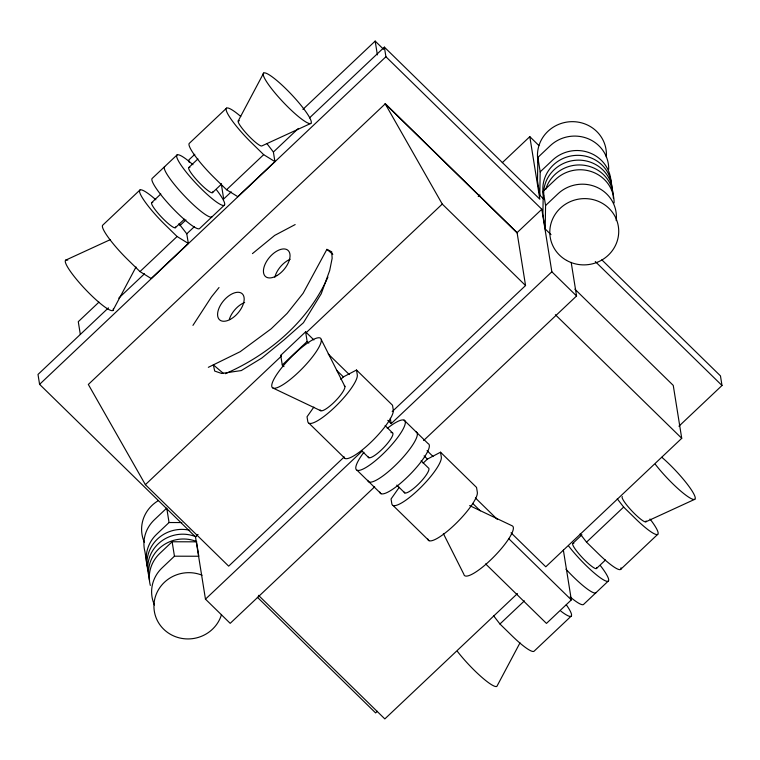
<?xml version="1.0" encoding="UTF-8"?>
<svg xmlns="http://www.w3.org/2000/svg" width="760" height="760" viewBox="0 0 760 760"><rect width="100%" height="100%" fill="white"/><g stroke="black" fill="none" stroke-linecap="round" stroke-linejoin="round"><path stroke-width="1.14" d="M608.712 169.29A34.504 33.108 -9.1 0 0 587.917 138.633A34.504 33.108 -9.1 0 0 550.24 145.739L537.871 157.434L537.5 180.861L539.809 195.291L543.951 199.348M539.809 195.291L540.179 171.864L537.871 157.434M614.108 202.968A34.504 33.108 -9.1 0 0 593.313 172.302A34.504 33.108 -9.1 0 0 555.636 179.407L543.267 191.102L542.896 214.538L545.205 228.969L551 234.631M545.205 228.969L545.575 205.532L543.267 191.102M112.907 310.479L136.03 266.959M238.345 120.726L263.663 73.064M519.992 642.856L496.878 686.365A34.504 5.643 46.6 0 1 457.406 651.396M223.497 373.483L213.351 364.857L214.681 371.06L221.644 373.454L241.3 370.566L261.763 358.074L284.098 339.824L303.44 322.724L321.224 293.769L329.688 270.503L332.148 258.295L331.731 251.807L326.904 249.356L303.098 293.312L287.099 313.424L271.187 328.795L240.207 351.68L208.335 367.327M327.93 277.096C308.227 321.328 269.173 354.569 225.378 373.692M192.945 325.385L211.47 296.885L219.013 287.527M313.861 407.084L307.03 416.793L307.809 421.601A34.504 7.942 -45.6 0 0 334.087 407.835A34.504 7.942 -45.6 0 0 357.285 374.832L356.516 370.025L343.377 376.903L340.812 379.325M399.237 487.331L391.058 498.978L391.827 503.794A34.504 7.942 -45.6 0 0 418.104 490.029A34.504 7.942 -45.6 0 0 441.303 457.026L440.534 452.209L427.395 459.097L423.13 463.125M139.964 189.981L102.847 225.055A34.504 5.643 46.6 0 0 127.975 259.844L139.982 271.586L151.211 278.521L188.328 243.447L186.78 233.823L178.98 223.706M177.07 154.907L152.332 178.286A34.504 5.643 46.6 0 0 171.19 206.673A34.504 5.643 46.6 0 0 199.509 228.636L224.248 205.248M226.556 108.138L189.449 143.213A34.504 5.643 46.6 0 0 214.567 178.001L226.575 189.743L237.804 196.678L274.92 161.605L273.381 151.981L266.988 143.707M194.816 154.299L188.812 159.97L189.183 162.288M151.753 202.568L160.825 193.99M188.869 167.494L197.942 158.916M175.341 227.734L184.414 219.165M212.458 192.66L221.521 184.091M98.952 302.147L78.28 321.689L80.303 334.324M179.901 225.634L185.934 219.934M302.898 109.392L375.174 41.087L383.648 49.381M139.982 271.586L177.089 236.512L188.328 243.447M226.575 189.743L263.682 154.669L274.92 161.605M108.442 307.866L38 374.442L39.587 384.351L195.491 536.864L205.466 599.156L230.195 623.342L374.67 486.789M118.75 298.129L144.514 273.771M186.78 233.823L194.522 226.518M231.249 191.862L223.696 198.996L221.293 183.939M273.381 152.038L298.338 128.45M309.519 117.876L384.38 47.13L539.828 199.196L529.815 136.657L502.322 162.649M39.587 384.351L385.918 56.753L384.38 47.13M517.123 232.873L385.225 103.854L88.331 384.455L145.379 484.671L228.665 566.153L344.071 457.083M283.964 366.633L282.264 364.971L280.725 355.357L305.606 331.844L313.899 339.957M145.379 484.671L281.447 356.06L280.725 355.357M306.327 332.557L442.263 204.07L385.225 103.854M282.264 364.971L307.144 341.468L305.606 331.844M478.22 196.498L479.94 194.873M169.052 522.528L156.684 534.223A34.504 33.108 -9.1 0 0 147.259 566.209L144.951 551.779A34.504 33.108 -9.1 0 1 154.365 519.792L166.744 508.098L169.052 522.528L181.82 522.557M540.179 171.864L552.548 160.17A34.504 33.108 -9.1 0 1 590.225 153.064A34.504 33.108 -9.1 0 1 611.021 183.72M154.47 604.989A34.504 33.108 -9.1 0 1 162.079 567.891L174.448 556.197L198.816 556.244L196.507 541.823L172.13 541.766L159.761 553.461A34.504 33.108 -9.1 0 0 150.338 585.457M392.198 411.597L525.559 285.551L517.085 232.636L541.823 209.256L385.918 56.753M545.575 205.532L557.944 193.838A34.504 33.108 -9.1 0 1 597.151 187.397A34.504 33.108 -9.1 0 1 616.198 220.637M195.491 536.864L198.046 534.442M205.466 599.156L361.988 451.231M387.799 420.356L391.162 423.652L551.846 271.785L541.823 209.256M423.615 440.524L576.564 295.973L571.188 262.39M377.359 711.293L375.63 712.928L257.355 597.227M678.927 426.208L722 385.5L720.461 375.887L601.834 259.844M517.465 593.56L384.835 718.913L258.476 595.317M574.883 289.18L673.255 385.405L681.73 438.311L545.784 566.798L511.024 532.788M572.831 543.381L581.903 534.812M571.102 616.217L533.986 651.292A34.504 5.643 46.6 0 1 511.945 635.74L499.938 623.998L524.4 600.885M621.005 567.758A34.504 5.643 46.6 0 1 598.538 553.897L586.53 542.156L623.646 507.081L617.262 498.807M596.419 568.556L605.492 559.987M563.359 550.107L571.339 599.896L546.459 623.409L485.63 563.91M608.209 581.144L583.471 604.523A34.504 5.643 46.6 0 1 570.086 596.885M620.578 569.449L657.694 534.375M252.444 253.612L274.673 235.41L295.165 224.57M310.84 123.405A34.504 5.643 46.6 0 1 271.367 88.436A34.504 5.643 46.6 0 1 279.556 82.868A34.504 5.643 46.6 0 1 310.84 123.405L261.934 145.901A17.252 2.821 46.6 0 1 246.259 133.266A17.252 2.821 46.6 0 1 239.362 120.736M65.74 260.129L110.39 239.6M645.905 521.788L694.801 499.301M273.04 388.075L320.796 410.761M469.632 505.609L512.078 525.778A34.504 7.942 -45.6 0 1 493.335 557.336A34.504 7.942 -45.6 0 1 463.837 574.237L443.355 533.577M326.904 249.356L332.823 254.381M529.815 136.657L538.878 145.53M595.27 261.535L722 385.5M385.187 103.616L517.085 232.636M551.846 271.785L576.564 295.973M442.263 204.07L525.559 285.551M555.37 314.716L681.73 438.311M263.682 154.669L251.683 142.927A34.504 5.643 46.6 0 1 226.736 111.767A34.504 5.643 46.6 0 1 240.768 116.479M623.646 507.081L635.645 518.823A34.504 5.643 46.6 0 0 656.878 534.584A34.504 5.643 46.6 0 0 649.99 519.004M356.516 370.025L392.521 405.251L393.291 410.058A34.504 7.942 -45.6 0 1 370.091 443.061A34.504 7.942 -45.6 0 1 343.815 456.827M440.534 452.209L476.548 487.435L477.318 492.242A34.504 7.942 -45.6 0 1 454.119 525.255A34.504 7.942 -45.6 0 1 427.832 539.011M404.054 420.109L428.06 443.593A34.504 7.942 -45.6 0 1 409.317 475.152A34.504 7.942 -45.6 0 1 379.82 492.053M328.206 353.951L349.239 374.528M427.063 450.661L433 456.465M475.399 497.942L497.448 519.508M307.144 341.468L308.826 343.111M336.632 370.31L343.377 376.903M424.108 455.876L427.395 459.097M472.682 503.395L480.263 510.815M508.934 538.859L571.339 599.896M385.101 425.6L392.302 432.649M421.116 460.826L428.317 467.865A17.252 3.971 -45.6 0 1 418.94 483.654A17.252 3.971 -45.6 0 1 404.197 492.1M177.089 236.512L165.091 224.77A34.504 5.643 46.6 0 1 139.954 193.125A34.504 5.643 46.6 0 1 155.847 199.785M361.608 450.68L368.809 457.719M396.815 485.117L404.814 492.945M309.044 423.291L345.059 458.517M357.058 470.259L381.064 493.743M393.062 505.486L429.077 540.711M580.146 533.881L586.53 542.156M493.553 615.723L499.938 623.998M321.28 339.615A34.504 7.942 -45.6 0 1 285.503 383.021A34.504 7.942 -45.6 0 1 282.834 366.358A34.504 7.942 -45.6 0 1 321.28 339.615L344.916 386.526M375.174 41.087L377.378 54.891M390.308 418.304L391.162 423.652M172.13 541.766L174.448 556.197M148.798 575.833A34.504 33.108 -9.1 0 1 159.894 542.364A34.504 33.108 -9.1 0 1 195.899 536.731M148.029 571.026A34.504 33.108 -9.1 0 1 189.8 530.261M144.457 542.459A34.504 33.108 -9.1 0 1 158.308 500.659M149.568 580.64A34.504 33.108 -9.1 0 1 160.664 547.172A34.504 33.108 -9.1 0 1 196.669 541.547M221.549 614.45A34.504 33.108 -9.1 0 1 177.526 637.383A34.504 33.108 -9.1 0 1 156.18 594.406A34.504 33.108 -9.1 0 1 202.065 575.216M387.267 428.383A34.504 7.942 -45.6 0 1 402.752 429.742A34.504 7.942 -45.6 0 1 365.588 467.723A34.504 7.942 -45.6 0 1 363.926 452.248M344.299 385.681A17.252 3.971 -45.6 0 1 334.923 401.46A17.252 3.971 -45.6 0 1 320.178 409.906M416.062 431.851A34.504 7.942 -45.6 0 1 397.318 463.41A34.504 7.942 -45.6 0 1 367.821 480.31M390.887 432.649A17.252 3.971 -45.6 0 1 384.503 446.804A17.252 3.971 -45.6 0 1 368.182 456.874M216.543 189.876A34.504 5.643 46.6 0 1 215.688 201.428A34.504 5.643 46.6 0 1 179.559 162.858A34.504 5.643 46.6 0 1 192.954 164.711M212.667 191.814A17.252 2.821 46.6 0 1 198.293 181.688A17.252 2.821 46.6 0 1 189.876 167.504M211.879 216.942A34.504 5.643 46.6 0 1 183.568 194.987A34.504 5.643 46.6 0 1 164.702 166.601M175.55 226.898A17.252 2.821 46.6 0 1 161.186 216.761A17.252 2.821 46.6 0 1 152.769 202.578M113.335 308.788A34.504 5.643 46.6 0 1 84.597 288.515A34.504 5.643 46.6 0 1 67.763 260.158M646.114 520.942A17.252 2.821 46.6 0 1 633.308 512.439A17.252 2.821 46.6 0 1 622.317 496.622M661.846 457.301A34.504 5.643 46.6 0 1 691.723 490.399A34.504 5.643 46.6 0 1 686.717 495.814A34.504 5.643 46.6 0 1 655.338 464.331M566.295 604.77A34.504 5.643 46.6 0 1 560.851 611.116M595.84 592.838A34.504 5.643 46.6 0 1 566 569.231M596.628 567.711A17.252 2.821 46.6 0 1 582.264 557.574A17.252 2.821 46.6 0 1 573.847 543.4M600.514 565.772A34.504 5.643 46.6 0 1 602.689 579.376A34.504 5.643 46.6 0 1 568.736 546.164M545.708 189.439A34.504 33.108 -9.1 0 1 583.88 165.233A34.504 33.108 -9.1 0 1 613.339 198.151M538.508 163.305A34.504 33.108 -9.1 0 1 569.069 121.809A34.504 33.108 -9.1 0 1 606.299 157.016M543.628 193.201A34.504 33.108 -9.1 0 1 578.616 160.132A34.504 33.108 -9.1 0 1 612.569 193.344M543.637 195.928A34.504 33.108 -9.1 0 1 573.904 155.534A34.504 33.108 -9.1 0 1 611.8 188.537M229.339 319.276A17.252 9.462 -49.6 0 1 244.653 302.49M274.844 277.21A17.252 9.462 -49.6 0 1 290.187 259.284M229.814 319.627A17.252 9.462 -49.6 0 0 242.896 294.528A17.252 9.462 -49.6 0 0 219.934 306.156A17.252 9.462 -49.6 0 0 229.814 319.627M276.887 275.623A17.252 9.462 -49.6 0 0 288.183 250.534A17.252 9.462 -49.6 0 0 265.145 264.138A17.252 9.462 -49.6 0 0 276.887 275.623M566.58 260.414A34.504 33.108 -9.1 0 0 618.725 231.819A34.504 33.108 -9.1 0 0 567.473 203.015A34.504 33.108 -9.1 0 0 566.58 260.414"/></g></svg>
